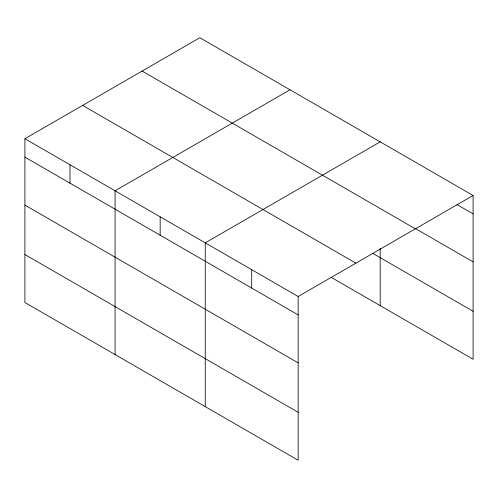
<?xml version="1.0" encoding="UTF-8"?>
<svg xmlns="http://www.w3.org/2000/svg" width="498" height="498" viewBox="0 0 498 498"><rect width="100%" height="100%" fill="white"/><g stroke="black" fill="none" stroke-linecap="round" stroke-linejoin="round"><path stroke-width="0.75" d="M298.159 362.868L298.159 296.497L24.9 138.73L24.9 302.504L298.159 460.27L298.159 362.868L24.9 205.101M331.064 277.268L473.1 359.27L473.1 195.496L199.841 37.73L24.9 138.73M290.017 89.789L115.075 190.79L115.075 354.57M380.192 141.855L205.251 242.856L205.251 406.629M298.159 296.497L473.1 195.496M456.94 204.566L473.1 213.891M415.201 228.439L473.1 261.867M142.111 71.058L415.369 228.825M372.79 253.382L473.1 311.294M82.631 105.402L355.889 263.162M24.9 157.131L298.159 314.892M24.9 254.534L298.159 412.294M380.192 248.39L380.192 305.629M251.708 269.673L251.708 288.074M160.163 216.823L160.163 235.224M69.988 164.763L69.988 183.158"/></g></svg>
